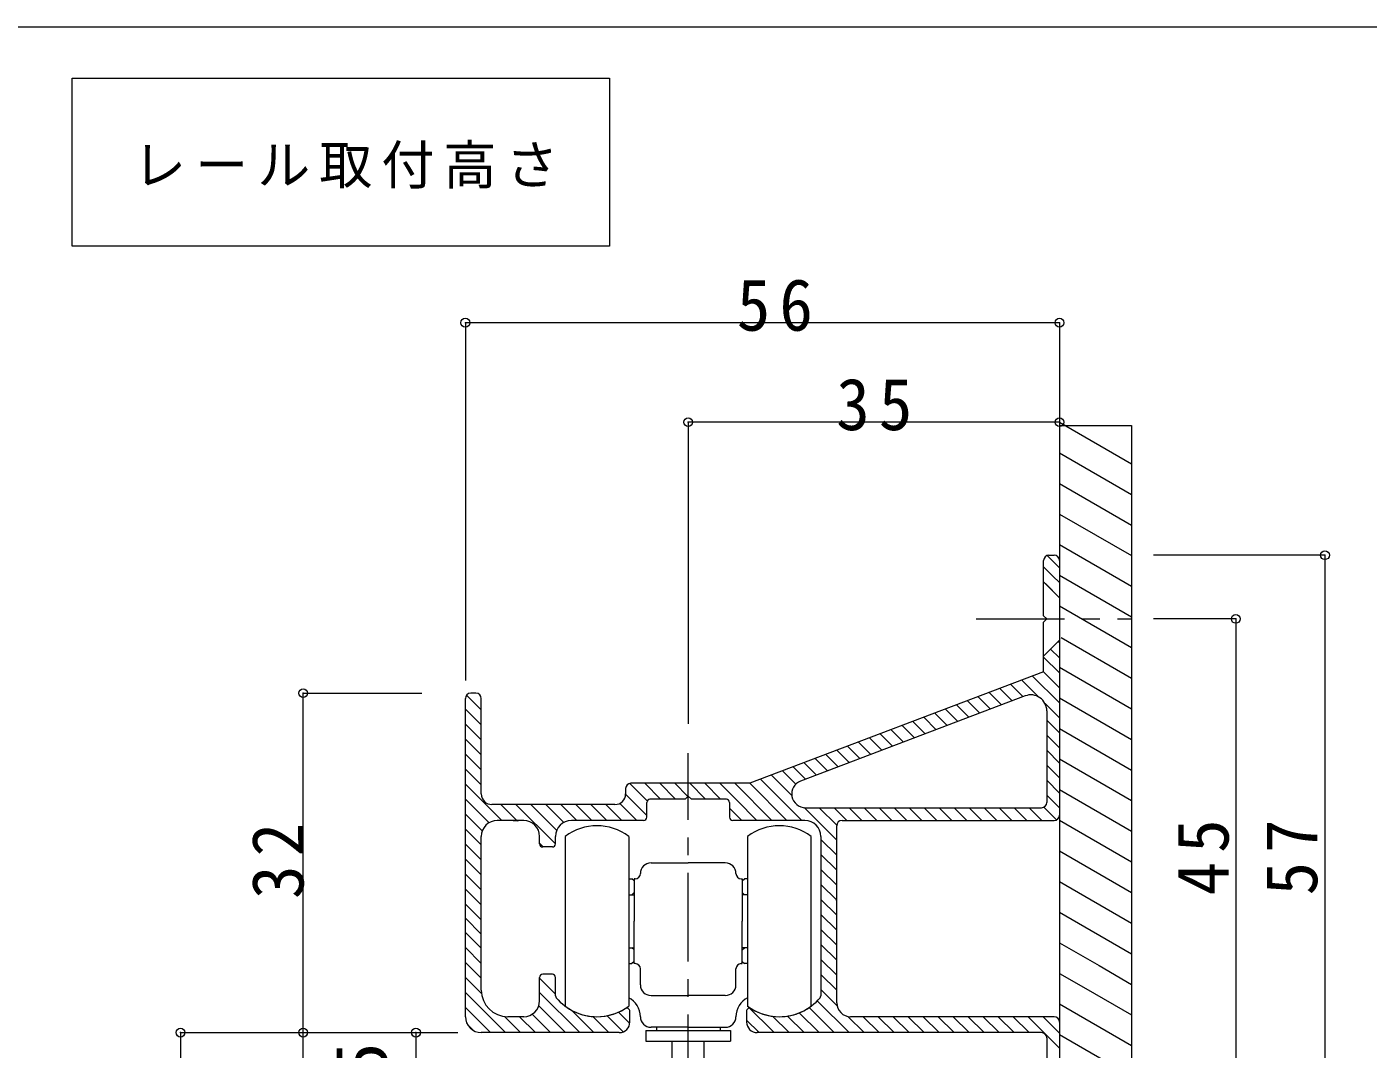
# Model space of a CAD drawing. Units: millimetres at full size, sheet at 1:10, with parts at other scales. Extents: x -2000 to 1900, y -1436 to 1392.
# Drawn here: x -929 to -170, y -743 to -165 of the extents above; entities that cross this region are included whole.
import ezdxf
from ezdxf.enums import TextEntityAlignment as Align

# ---------------------------------------------------------------- set-up
doc = ezdxf.new("R2010")
doc.units = ezdxf.units.MM
doc.header["$LTSCALE"] = 10
doc.header["$PDMODE"] = 32
doc.header["$PDSIZE"] = 5
doc.linetypes.add('CHAIN1', pattern=[8, 5, -1, 1, -1])
for name, color, linetype, lineweight in [('0-1_通り芯', 4, 'CHAIN1', 9), ('0-3_仕上げ', 2, 'Continuous', 9), ('0-7_金物', 7, 'Continuous', 9), ('0-A_文字', 7, 'Continuous', 9), ('0-B_寸法', 7, 'Continuous', 9), ('0-C_ハッチ', 3, 'Continuous', 9), ('F-1_図枠', 6, 'Continuous', 9)]:
    doc.layers.add(name, color=color, linetype=linetype, lineweight=lineweight)
doc.styles.add('ＭＳ ゴシック', font='')
doc.styles.get('ＭＳ ゴシック').set_extended_font_data('MS Gothic')

msp = doc.modelspace()

# ---------------------------------------------------------------- linework, layer by layer
at = {"layer": '0-1_通り芯'}
for p, q in [((-392.13, -499.54), (-304.66, -499.54)), ((-554.97, -773.26), (-554.97, -575.53))]:
    msp.add_line(p, q, dxfattribs=at)
at = {"layer": '0-3_仕上げ'}
msp.add_line((-344.97, -390.08), (-344.97, -1018.15), dxfattribs=at)
msp.add_lwpolyline([(-344.97, -390.08), (-304.19, -390.08), (-304.19, -998.76)], dxfattribs=at)
at = {"layer": '0-7_金物'}
for p, q in [((-350.97, -463.54), (-347.97, -463.54)), ((-344.97, -466.54), (-344.97, -610.54)), ((-353.97, -529.54), (-520.17, -592.54)), ((-680.97, -724.54), (-680.97, -544.54)), ((-674.97, -541.54), (-677.97, -541.54)), ((-671.97, -598.54), (-671.97, -544.54)), ((-364.36, -543.1), (-491.37, -591.24)), ((-352.17, -551.52), (-352.17, -603.34)), ((-590.37, -595.54), (-590.37, -598.54)), ((-554.97, -592.54), (-587.37, -592.54)), ((-520.17, -592.54), (-554.97, -592.54)), ((-596.37, -604.54), (-665.97, -604.54)), ((-578.37, -611.74), (-578.37, -603.34)), ((-556.77, -601.54), (-576.57, -601.54)), ((-533.37, -601.54), (-553.17, -601.54)), ((-531.57, -603.34), (-531.57, -611.74)), ((-488.61, -606.34), (-355.17, -606.34)), ((-647.97, -613.54), (-662.97, -613.54)), ((-580.17, -613.54), (-620.97, -613.54)), ((-488.97, -613.54), (-529.77, -613.54)), ((-467.97, -613.54), (-347.97, -613.54)), ((-470.97, -716.74), (-470.97, -616.54)), ((-671.97, -709.54), (-671.97, -622.54)), ((-638.97, -626.74), (-638.97, -622.54)), ((-631.77, -628.54), (-637.17, -628.54)), ((-629.97, -626.74), (-629.97, -622.54)), ((-624.57, -622.54), (-624.57, -718.54)), ((-588.57, -622.54), (-588.57, -670.54)), ((-521.37, -622.54), (-521.37, -670.54)), ((-485.37, -718.54), (-485.37, -622.54)), ((-479.97, -622.54), (-479.97, -712.67)), ((-575.97, -637.54), (-554.97, -637.54)), ((-533.97, -637.54), (-554.97, -637.54)), ((-588.57, -646.54), (-586.77, -646.54)), ((-585.57, -647.74), (-586.77, -646.54)), ((-585.57, -646.54), (-585.57, -670.54)), ((-584.97, -646.54), (-585.57, -646.54)), ((-524.97, -646.54), (-524.37, -646.54)), ((-524.37, -646.54), (-524.37, -670.54)), ((-524.37, -647.74), (-523.17, -646.54)), ((-521.37, -646.54), (-523.17, -646.54)), ((-588.57, -655.54), (-585.57, -655.54)), ((-586.77, -655.54), (-585.57, -654.34)), ((-523.17, -655.54), (-524.37, -654.34)), ((-521.37, -655.54), (-524.37, -655.54)), ((-471.49, -658.18), (-470.97, -658.69)), ((-588.57, -670.54), (-588.57, -718.54)), ((-585.57, -694.54), (-585.57, -670.54)), ((-524.37, -694.54), (-524.37, -670.54)), ((-521.37, -670.54), (-521.37, -718.54)), ((-588.57, -685.54), (-585.57, -685.54)), ((-585.57, -686.74), (-586.77, -685.54)), ((-524.37, -686.74), (-523.17, -685.54)), ((-521.37, -685.54), (-524.37, -685.54)), ((-588.57, -694.54), (-586.77, -694.54)), ((-585.57, -693.34), (-586.77, -694.54)), ((-584.97, -694.54), (-585.57, -694.54)), ((-581.97, -706.54), (-581.97, -697.54)), ((-527.97, -706.54), (-527.97, -697.54)), ((-524.97, -694.54), (-524.37, -694.54)), ((-524.37, -693.34), (-523.17, -694.54)), ((-521.37, -694.54), (-523.17, -694.54)), ((-638.97, -715.54), (-638.97, -702.34)), ((-631.77, -700.54), (-637.17, -700.54)), ((-629.97, -712.67), (-629.97, -702.34)), ((-575.97, -712.54), (-554.97, -712.54)), ((-533.97, -712.54), (-554.97, -712.54)), ((-647.97, -724.54), (-656.97, -724.54)), ((-587.97, -727.54), (-587.97, -721.54)), ((-521.97, -721.54), (-521.97, -727.54)), ((-347.97, -724.54), (-463.17, -724.54)), ((-344.97, -727.54), (-344.97, -802.54)), ((-593.97, -733.54), (-671.97, -733.54)), ((-578.97, -732.34), (-530.97, -732.34)), ((-554.97, -730.54), (-575.97, -730.54)), ((-572.97, -730.54), (-572.97, -732.34)), ((-554.97, -730.54), (-533.97, -730.54)), ((-536.97, -730.54), (-536.97, -732.34)), ((-530.97, -732.34), (-530.97, -738.34)), ((-355.17, -733.54), (-515.97, -733.54)), ((-563.97, -754.54), (-563.97, -738.34)), ((-545.97, -754.54), (-545.97, -738.34)), ((-352.17, -736.54), (-352.17, -767.74))]:
    msp.add_line(p, q, dxfattribs=at)
for points in [[(-353.97, -529.54), (-353.97, -501.34), (-352.17, -499.54), (-353.97, -497.74), (-353.97, -466.54)], [(-578.97, -732.34), (-578.97, -738.34), (-530.97, -738.34)]]:
    msp.add_lwpolyline(points, dxfattribs=at)
for centre, radius, start, end in [((-350.97, -466.54), 3, 90, 180), ((-347.97, -466.54), 3, 0, 90), ((-677.97, -544.54), 3, 90, 180), ((-674.97, -544.54), 3, 0, 90), ((-665.97, -598.54), 6, 180, 270), ((-596.37, -598.54), 6, 270, 0), ((-587.37, -595.54), 3, 90, 180), ((-576.57, -603.34), 1.8, 90, 180), ((-533.37, -603.34), 1.8, 0, 90), ((-355.17, -603.34), 3, 270, 0), ((-662.97, -622.54), 9, 90, 180), ((-647.97, -622.54), 9, 0, 90), ((-620.97, -622.54), 9, 90, 180), ((-580.17, -611.74), 1.8, 270, 0), ((-529.77, -611.74), 1.8, 180, 270), ((-488.97, -622.54), 9, 0, 90), ((-467.97, -616.54), 3, 90, 180), ((-347.97, -610.54), 3, 270, 0), ((-606.57, -646.54), 30, 53.1301, 126.8699), ((-503.37, -646.54), 30, 53.1301, 126.8699), ((-631.77, -626.74), 1.8, 270, 0), ((-584.97, -643.54), 3, 270, 0), ((-575.97, -643.54), 6, 90, 180), ((-533.97, -643.54), 6, 0, 90), ((-524.97, -643.54), 3, 180, 270), ((-584.97, -697.54), 3, 0, 90), ((-524.97, -697.54), 3, 90, 180), ((-637.17, -702.34), 1.8, 90, 180), ((-631.77, -702.34), 1.8, 0, 90), ((-656.97, -709.54), 15, 180, 270), ((-575.97, -706.54), 6, 180, 270), ((-533.97, -706.54), 6, 270, 0), ((-481.77, -712.67), 1.8, 319.99225, 0), ((-647.97, -715.54), 9, 270, 0), ((-606.57, -694.54), 30, 220.00775, 270), ((-606.57, -694.54), 30, 233.1301, 306.8699), ((-606.57, -694.54), 30, 270, 301.89079), ((-589.77, -721.54), 1.8, 0, 121.89079), ((-593.97, -724.54), 12, 0, 63.25632), ((-515.97, -724.54), 12, 116.74368, 180), ((-520.17, -721.54), 1.8, 58.10921, 180), ((-503.37, -694.54), 30, 233.1301, 306.8699), ((-503.37, -694.54), 30, 238.10921, 269.91694), ((-503.37, -694.54), 30, 269.91694, 319.99225), ((-463.17, -716.74), 7.8, 180, 270), ((-671.97, -724.54), 9, 180, 270), ((-593.97, -727.54), 6, 270, 0), ((-575.97, -724.54), 6, 180, 270), ((-533.97, -724.54), 6, 270, 0), ((-515.97, -727.54), 6, 180, 270), ((-347.97, -727.54), 3, 0, 90), ((-355.17, -736.54), 3, 0, 90)]:
    msp.add_arc(centre, radius, start, end, dxfattribs=at)
at = {"layer": '0-A_文字'}
for p, q in [((-903.28, -288.72), (-903.28, -193.71)), ((-903.28, -193.71), (-599.5, -193.71)), ((-599.5, -193.71), (-599.5, -288.72)), ((-599.5, -288.72), (-903.28, -288.72))]:
    msp.add_line(p, q, dxfattribs=at)
at = {"layer": '0-B_寸法', "color": 4}
for p, q in [((-344.97, -332.02), (-680.97, -332.02)), ((-680.97, -332.02), (-680.97, -534.35)), ((-344.97, -332.02), (-344.97, -388.26)), ((-344.97, -388.26), (-554.97, -388.26)), ((-554.97, -388.26), (-554.97, -558.89)), ((-344.97, -388.26), (-344.97, -446.43)), ((-194.88, -463.54), (-291.84, -463.54)), ((-194.88, -463.54), (-194.88, -805.54)), ((-245.3, -499.54), (-291.84, -499.54)), ((-245.3, -499.54), (-245.3, -769.54)), ((-772.72, -733.54), (-772.72, -541.54)), ((-772.72, -541.54), (-705.55, -541.54)), ((-842.09, -733.54), (-842.09, -1048.29)), ((-842.09, -733.54), (-772.72, -733.54)), ((-772.72, -733.54), (-685.22, -733.54)), ((-772.72, -805.54), (-772.72, -733.54)), ((-708.94, -733.54), (-708.94, -763.54))]:
    msp.add_line(p, q, dxfattribs=at)
at = {"layer": '0-B_寸法'}
for p in [(-680.97, -332.02), (-344.97, -332.02), (-554.97, -388.26), (-344.97, -388.26), (-194.88, -463.54), (-245.3, -499.54), (-772.72, -541.54), (-842.09, -733.54), (-772.72, -733.54), (-708.94, -733.54)]:
    msp.add_point(p, dxfattribs=at)
at = {"layer": '0-C_ハッチ', "color": 7}
for p, q in [((-344.97, -388.26), (-304.19, -411.8)), ((-344.97, -405.58), (-304.19, -429.12)), ((-344.97, -422.9), (-304.19, -446.44)), ((-344.97, -440.22), (-304.19, -463.77)), ((-344.97, -457.54), (-304.19, -481.09)), ((-344.97, -474.86), (-304.19, -498.41)), ((-344.97, -487.54), (-353.97, -478.54)), ((-344.97, -492.18), (-304.19, -515.73)), ((-344.97, -511.54), (-353.97, -520.54)), ((-344.09, -510.01), (-304.19, -533.05)), ((-344.97, -526.82), (-304.19, -550.37)), ((-344.97, -544.14), (-304.19, -567.69)), ((-344.97, -561.46), (-304.19, -585.01)), ((-344.97, -578.78), (-304.19, -602.33)), ((-344.97, -596.1), (-304.19, -619.65)), ((-653.97, -613.54), (-650.97, -613.54)), ((-344.97, -613.42), (-304.19, -636.97)), ((-344.97, -630.74), (-304.19, -654.29)), ((-344.97, -648.06), (-304.19, -671.61)), ((-344.97, -665.38), (-304.19, -688.93)), ((-344.97, -682.7), (-322.6, -695.62)), ((-322.6, -695.62), (-304.19, -706.25)), ((-344.97, -700.02), (-330.1, -708.61)), ((-330.1, -708.61), (-304.19, -723.57)), ((-344.97, -717.35), (-304.19, -740.89)), ((-344.97, -734.67), (-304.19, -758.21))]:
    msp.add_line(p, q, dxfattribs=at)
at = {"layer": '0-C_ハッチ'}
for p, q in [((-348.71, -475.32), (-353.97, -470.05)), ((-344.97, -470.57), (-351.87, -463.67)), ((-344.97, -479.05), (-348.71, -475.32)), ((-353.86, -478.82), (-345.06, -487.62)), ((-344.97, -487.54), (-352.95, -479.56)), ((-345.79, -512.35), (-344.97, -513.16)), ((-353.97, -521.13), (-344.97, -530.13)), ((-350.03, -516.59), (-344.97, -521.65)), ((-354.03, -529.56), (-344.97, -538.62)), ((-372.49, -536.56), (-365.51, -543.54)), ((-366.34, -534.22), (-357.05, -543.52)), ((-360.19, -531.89), (-344.97, -547.1)), ((-680.33, -542.68), (-671.97, -551.03)), ((-397.1, -545.89), (-390.13, -552.87)), ((-390.95, -543.55), (-383.97, -550.53)), ((-384.8, -541.22), (-377.82, -548.2)), ((-378.65, -538.89), (-371.67, -545.87)), ((-680.97, -550.52), (-671.97, -559.52)), ((-415.56, -552.88), (-408.58, -559.86)), ((-409.41, -550.55), (-402.43, -557.53)), ((-403.26, -548.22), (-396.28, -555.2)), ((-353.18, -547.39), (-344.97, -555.59)), ((-680.97, -559), (-671.97, -568)), ((-434.02, -559.88), (-427.04, -566.86)), ((-427.87, -557.55), (-420.89, -564.53)), ((-421.72, -555.22), (-414.74, -562.2)), ((-352.17, -556.88), (-344.97, -564.08)), ((-680.97, -567.49), (-671.97, -576.49)), ((-452.48, -566.88), (-445.5, -573.86)), ((-446.33, -564.55), (-439.35, -571.52)), ((-440.18, -562.21), (-433.2, -569.19)), ((-352.17, -565.36), (-344.97, -572.56)), ((-680.97, -575.97), (-671.97, -584.97)), ((-477.09, -576.21), (-470.11, -583.19)), ((-470.94, -573.87), (-463.96, -580.85)), ((-464.79, -571.54), (-457.81, -578.52)), ((-458.63, -569.21), (-451.65, -576.19)), ((-352.17, -573.85), (-344.97, -581.05)), ((-495.55, -583.2), (-488.57, -590.18)), ((-489.4, -580.87), (-482.42, -587.85)), ((-483.25, -578.54), (-476.27, -585.52)), ((-352.17, -582.33), (-344.97, -589.53)), ((-680.97, -584.46), (-671.97, -593.46)), ((-514.01, -590.2), (-490.67, -613.54)), ((-507.86, -587.87), (-496.36, -599.36)), ((-501.7, -585.54), (-494.17, -593.07)), ((-352.17, -590.82), (-344.97, -598.02)), ((-680.97, -592.94), (-660.38, -613.54)), ((-590.45, -598.61), (-578.37, -610.69)), ((-587.98, -592.6), (-578.14, -602.44)), ((-579.56, -592.54), (-570.56, -601.54)), ((-571.07, -592.54), (-562.07, -601.54)), ((-562.59, -592.54), (-555.18, -599.94)), ((-554.1, -592.54), (-545.1, -601.54)), ((-545.62, -592.54), (-536.62, -601.54)), ((-537.13, -592.54), (-527.53, -602.14)), ((-528.64, -592.54), (-507.64, -613.54)), ((-520.16, -592.53), (-499.16, -613.54)), ((-680.97, -601.43), (-667.59, -614.81)), ((-660.89, -604.54), (-651.43, -614)), ((-652.41, -604.54), (-630.09, -626.85)), ((-643.92, -604.54), (-629.31, -619.15)), ((-635.44, -604.54), (-625.32, -614.66)), ((-626.95, -604.54), (-617.95, -613.54)), ((-618.47, -604.54), (-609.47, -613.54)), ((-609.98, -604.54), (-600.98, -613.54)), ((-601.5, -604.54), (-592.5, -613.54)), ((-593.66, -603.89), (-584.01, -613.54)), ((-531.57, -606.58), (-524.62, -613.54)), ((-527.53, -602.14), (-516.13, -613.54)), ((-489.43, -606.29), (-470.97, -624.75)), ((-480.9, -606.34), (-470.96, -616.28)), ((-472.42, -606.34), (-465.22, -613.54)), ((-463.93, -606.34), (-456.73, -613.54)), ((-455.45, -606.34), (-448.25, -613.54)), ((-446.96, -606.34), (-439.76, -613.54)), ((-438.48, -606.34), (-431.28, -613.54)), ((-429.99, -606.34), (-422.79, -613.54)), ((-421.51, -606.34), (-414.31, -613.54)), ((-413.02, -606.34), (-405.82, -613.54)), ((-404.54, -606.34), (-397.34, -613.54)), ((-396.05, -606.34), (-388.85, -613.54)), ((-387.57, -606.34), (-380.37, -613.54)), ((-379.08, -606.34), (-371.88, -613.54)), ((-370.59, -606.34), (-363.39, -613.54)), ((-362.11, -606.34), (-354.91, -613.54)), ((-353.91, -606.06), (-346.71, -613.26)), ((-352.17, -599.3), (-344.97, -606.5)), ((-680.97, -609.91), (-671.43, -619.46)), ((-680.97, -618.4), (-671.97, -627.4)), ((-680.97, -626.88), (-671.97, -635.88)), ((-638.97, -626.46), (-636.89, -628.54)), ((-479.97, -624.24), (-470.97, -633.24)), ((-680.97, -635.37), (-671.97, -644.37)), ((-479.97, -632.72), (-470.97, -641.72)), ((-680.97, -643.85), (-671.97, -652.85)), ((-479.97, -641.21), (-470.97, -650.21)), ((-680.97, -652.34), (-671.97, -661.34)), ((-479.97, -649.69), (-470.97, -658.69)), ((-479.97, -658.18), (-470.97, -667.18)), ((-680.97, -660.82), (-676.95, -664.85)), ((-676.95, -664.85), (-671.97, -669.82)), ((-479.97, -666.66), (-470.97, -675.66)), ((-680.96, -668.86), (-671.97, -677.85)), ((-680.97, -676.87), (-671.97, -685.87)), ((-479.97, -675.15), (-470.97, -684.15)), ((-680.97, -685.36), (-671.97, -694.36)), ((-479.97, -683.63), (-470.97, -692.63)), ((-680.97, -693.84), (-671.97, -702.84)), ((-479.97, -692.12), (-470.97, -701.12)), ((-680.97, -702.33), (-671.85, -711.45)), ((-638.97, -702.82), (-629.97, -711.82)), ((-479.97, -700.6), (-470.97, -709.6)), ((-680.97, -710.81), (-658.25, -733.54)), ((-638.97, -710.85), (-616.29, -733.54)), ((-479.97, -709.09), (-470.83, -718.23)), ((-680.97, -719.3), (-666.74, -733.54)), ((-639.44, -718.4), (-624.31, -733.54)), ((-521.41, -718.57), (-506.44, -733.54)), ((-486.62, -719.42), (-472.5, -733.54)), ((-481.98, -715.57), (-464.01, -733.54)), ((-658.89, -724.41), (-649.77, -733.54)), ((-650.28, -724.54), (-641.28, -733.54)), ((-643.18, -723.15), (-632.8, -733.54)), ((-620.91, -720.89), (-608.26, -733.54)), ((-608.86, -724.45), (-599.78, -733.54)), ((-600.84, -723.98), (-591.73, -733.1)), ((-594.39, -721.95), (-588.39, -727.95)), ((-521.97, -726.49), (-514.92, -733.54)), ((-507.2, -724.29), (-497.95, -733.54)), ((-498.82, -724.19), (-489.47, -733.54)), ((-492.16, -722.36), (-480.98, -733.54)), ((-464.67, -724.39), (-455.53, -733.54)), ((-456.04, -724.54), (-447.04, -733.54)), ((-447.56, -724.54), (-438.56, -733.54)), ((-439.07, -724.54), (-430.07, -733.54)), ((-430.59, -724.54), (-421.59, -733.54)), ((-422.1, -724.54), (-413.1, -733.54)), ((-413.62, -724.54), (-404.62, -733.54)), ((-405.13, -724.54), (-396.13, -733.54)), ((-396.64, -724.54), (-387.64, -733.54)), ((-388.16, -724.54), (-379.16, -733.54)), ((-379.67, -724.54), (-370.67, -733.54)), ((-371.19, -724.54), (-362.19, -733.54)), ((-362.7, -724.54), (-344.97, -742.27)), ((-354.22, -724.54), (-344.97, -733.78)), ((-679.83, -728.93), (-676.37, -732.39))]:
    msp.add_line(p, q, dxfattribs=at)
msp.add_lwpolyline([(-553.17, -601.54), (-554.97, -599.74), (-556.77, -601.54)], dxfattribs=at)
for centre, radius, start, end in [((-361.17, -551.52), 9, 0, 110.75978), ((-488.61, -598.54), 7.8, 110.75978, 270), ((-637.17, -626.74), 1.8, 180, 270), ((-628.17, -712.67), 1.8, 180, 220.00775)]:
    msp.add_arc(centre, radius, start, end, dxfattribs=at)
at = {"layer": 'F-1_図枠'}
msp.add_line((-2000, -164.67), (747.8, -164.67), dxfattribs=at)

# ---------------------------------------------------------------- texts
at = {"layer": '0-A_文字', "insert": (-868.89, -256.22), "char_height": 21.99, "attachment_point": 7, "style": 'ＭＳ ゴシック'}
msp.add_mtext('\\T1.17;レール取付高さ', dxfattribs=at)
at = {"layer": '0-B_寸法', "style": 'ＭＳ ゴシック'}
msp.add_text('5', height=29.33, rotation=90, dxfattribs=at).set_placement((-716.45, -759.22), align=Align.BOTTOM_LEFT)
at = {"layer": '0-B_寸法', "char_height": 29.33, "attachment_point": 7, "style": 'ＭＳ ゴシック'}
for s, insert in [('\\T1.27;\\W0.95;56', (-527.47, -337.02)), ('\\T1.27;\\W0.95;35', (-471.22, -393.26))]:
    msp.add_mtext(s, dxfattribs=dict(at, insert=insert))
at = {"layer": '0-B_寸法', "char_height": 29.33, "attachment_point": 7, "rotation": 90, "style": 'ＭＳ ゴシック'}
for s, insert in [('\\T1.27;\\W0.95;32', (-772.03, -657.95)), ('\\T1.27;\\W0.95;45', (-248.86, -655.95)), ('\\T1.27;\\W0.95;57', (-198.75, -655.95))]:
    msp.add_mtext(s, dxfattribs=dict(at, insert=insert))

doc.saveas('drawing.dxf')
